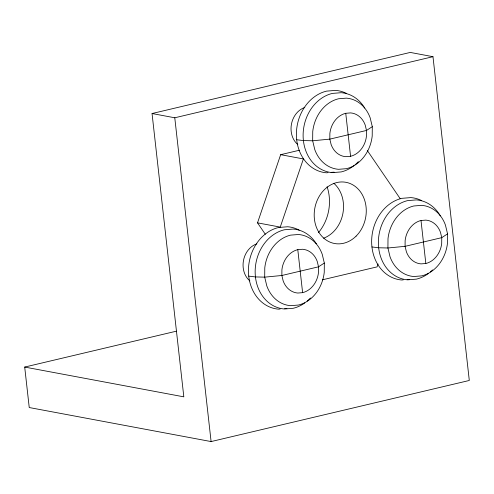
<?xml version="1.0" encoding="UTF-8"?>
<svg xmlns="http://www.w3.org/2000/svg" width="494" height="494" viewBox="0 0 494 494"><rect width="100%" height="100%" fill="white"/><g stroke="black" fill="none" stroke-linecap="round" stroke-linejoin="round"><path stroke-width="0.74" d="M324.33 263.036L324.249 272.342A35.846 29.764 -79.4 0 1 298.438 305.045L290.608 305.675A35.846 29.764 -79.4 0 1 266.809 285.933L264.698 277.146L264.778 267.841A35.846 29.764 -79.4 0 1 290.596 235.132L298.425 234.502A35.846 29.764 -79.4 0 1 322.218 254.249L324.33 263.036L318.531 266.816L281.864 275.491L264.698 277.146L255.435 276.93L248.723 276.109M372.291 126.674L372.21 135.98A35.846 29.764 -79.4 0 1 346.399 168.682L338.569 169.312A35.846 29.764 -79.4 0 1 314.771 149.571L312.665 140.784L312.745 131.478A35.846 29.764 -79.4 0 1 338.557 98.769L346.387 98.139A35.846 29.764 -79.4 0 1 370.185 117.881L372.291 126.674L366.499 130.453L329.825 139.129L312.665 140.784L303.402 140.568L296.684 139.746M447.552 233.878L447.471 243.184A35.846 29.764 -79.4 0 1 421.654 275.887L413.824 276.517A35.846 29.764 -79.4 0 1 390.032 256.775L387.92 247.988L388 238.682A35.846 29.764 -79.4 0 1 413.811 205.979L421.641 205.35A35.846 29.764 -79.4 0 1 445.44 225.091L447.552 233.878L441.753 237.657L405.08 246.333L387.92 247.988L378.657 247.772L371.939 246.951M265.321 234.28L257.516 222.85L280.66 154.678L299.401 150.244M378.058 263.981L377.076 266.884L322.341 279.832M24.7 367.067L183.824 396.843L152.047 113.527L410.248 52.432L432.979 56.687L469.3 380.473L211.099 441.568L29.239 407.538L24.7 367.067L176.321 331.19M152.047 113.527L174.777 117.782L432.979 56.687M328.078 172.634L326.59 172.801A41.502 34.463 -79.4 0 1 296.388 134.393A41.502 34.463 -79.4 0 1 326.571 91.124L335.636 90.396A41.502 34.463 -79.4 0 1 346.455 93.415M403.332 279.839L401.844 280.012A41.502 34.463 -79.4 0 1 371.642 241.597A41.502 34.463 -79.4 0 1 401.826 198.335L410.891 197.6A41.502 34.463 -79.4 0 1 421.709 200.626M280.11 308.997L278.622 309.164A41.502 34.463 -79.4 0 1 248.426 270.755A41.502 34.463 -79.4 0 1 278.61 227.487L287.675 226.758A41.502 34.463 -79.4 0 1 299.173 230.13M345.751 113.293L350.567 112.904A22.045 18.303 -79.4 0 1 365.202 125.044L366.499 130.453L366.449 136.177A22.045 18.303 -79.4 0 1 350.573 156.289L345.757 156.672A22.045 18.303 -79.4 0 1 331.122 144.532L329.825 139.129L329.875 133.405A22.045 18.303 -79.4 0 1 345.751 113.293L350.573 156.289M331.085 172.369L334.129 172.171M421.005 220.497L425.822 220.114A22.045 18.303 -79.4 0 1 440.457 232.254L441.753 237.657L441.704 243.381A22.045 18.303 -79.4 0 1 425.828 263.493L421.012 263.882A22.045 18.303 -79.4 0 1 406.377 251.742L405.08 246.333L405.129 240.609A22.045 18.303 -79.4 0 1 421.005 220.497L425.828 263.493M297.789 249.655L302.6 249.266A22.045 18.303 -79.4 0 1 317.234 261.412L318.531 266.816L318.488 272.54A22.045 18.303 -79.4 0 1 302.612 292.652L297.796 293.041A22.045 18.303 -79.4 0 1 283.161 280.895L281.864 275.491L281.913 269.767A22.045 18.303 -79.4 0 1 297.789 249.655L302.612 292.652M407.105 279.524L409.384 279.376M284.643 308.633L286.928 308.484M280.66 154.678L303.39 158.932L280.252 227.098L257.516 222.85M367.277 150.454L400.214 198.712M174.777 117.782L211.099 441.568M440.327 215.89A40.261 33.431 -79.4 0 0 416.442 199.903L407.649 200.607A40.261 33.431 -79.4 0 0 378.367 242.579A40.261 33.431 -79.4 0 0 407.661 279.839L416.454 279.129A40.261 33.431 -79.4 0 0 428.601 273.343M432.559 269.915A40.261 33.431 -79.4 0 1 430.354 271.947M333.882 183.323A31.128 25.849 -79.4 0 1 342.904 213.427A31.128 25.849 -79.4 0 1 323.582 238.207M249.853 280.901A20.754 17.234 -79.4 0 1 243.486 260.486A20.754 17.234 -79.4 0 1 256.874 243.832M297.814 144.538A20.754 17.234 -79.4 0 1 291.454 124.124A20.754 17.234 -79.4 0 1 304.835 107.47M327.09 186.744A41.502 34.463 -79.4 0 1 318.389 232.699M316.351 243.777A40.261 33.431 -79.4 0 0 293.22 229.062L284.427 229.766A40.261 33.431 -79.4 0 0 255.151 271.737A40.261 33.431 -79.4 0 0 284.445 308.991L293.238 308.287A40.261 33.431 -79.4 0 0 304.786 302.933M310.393 297.993A40.261 33.431 -79.4 0 1 307.132 301.099M364.696 108.044A40.261 33.431 -79.4 0 0 341.187 92.699L332.394 93.403A40.261 33.431 -79.4 0 0 303.112 135.375A40.261 33.431 -79.4 0 0 332.406 172.628L341.2 171.924A40.261 33.431 -79.4 0 0 353.939 165.681M358.36 161.631A40.261 33.431 -79.4 0 1 355.1 164.737M356.094 236.138A31.128 25.849 -79.4 0 0 350.197 183.564A31.128 25.849 -79.4 0 0 314.412 219.015A31.128 25.849 -79.4 0 0 356.094 236.138"/></g></svg>
